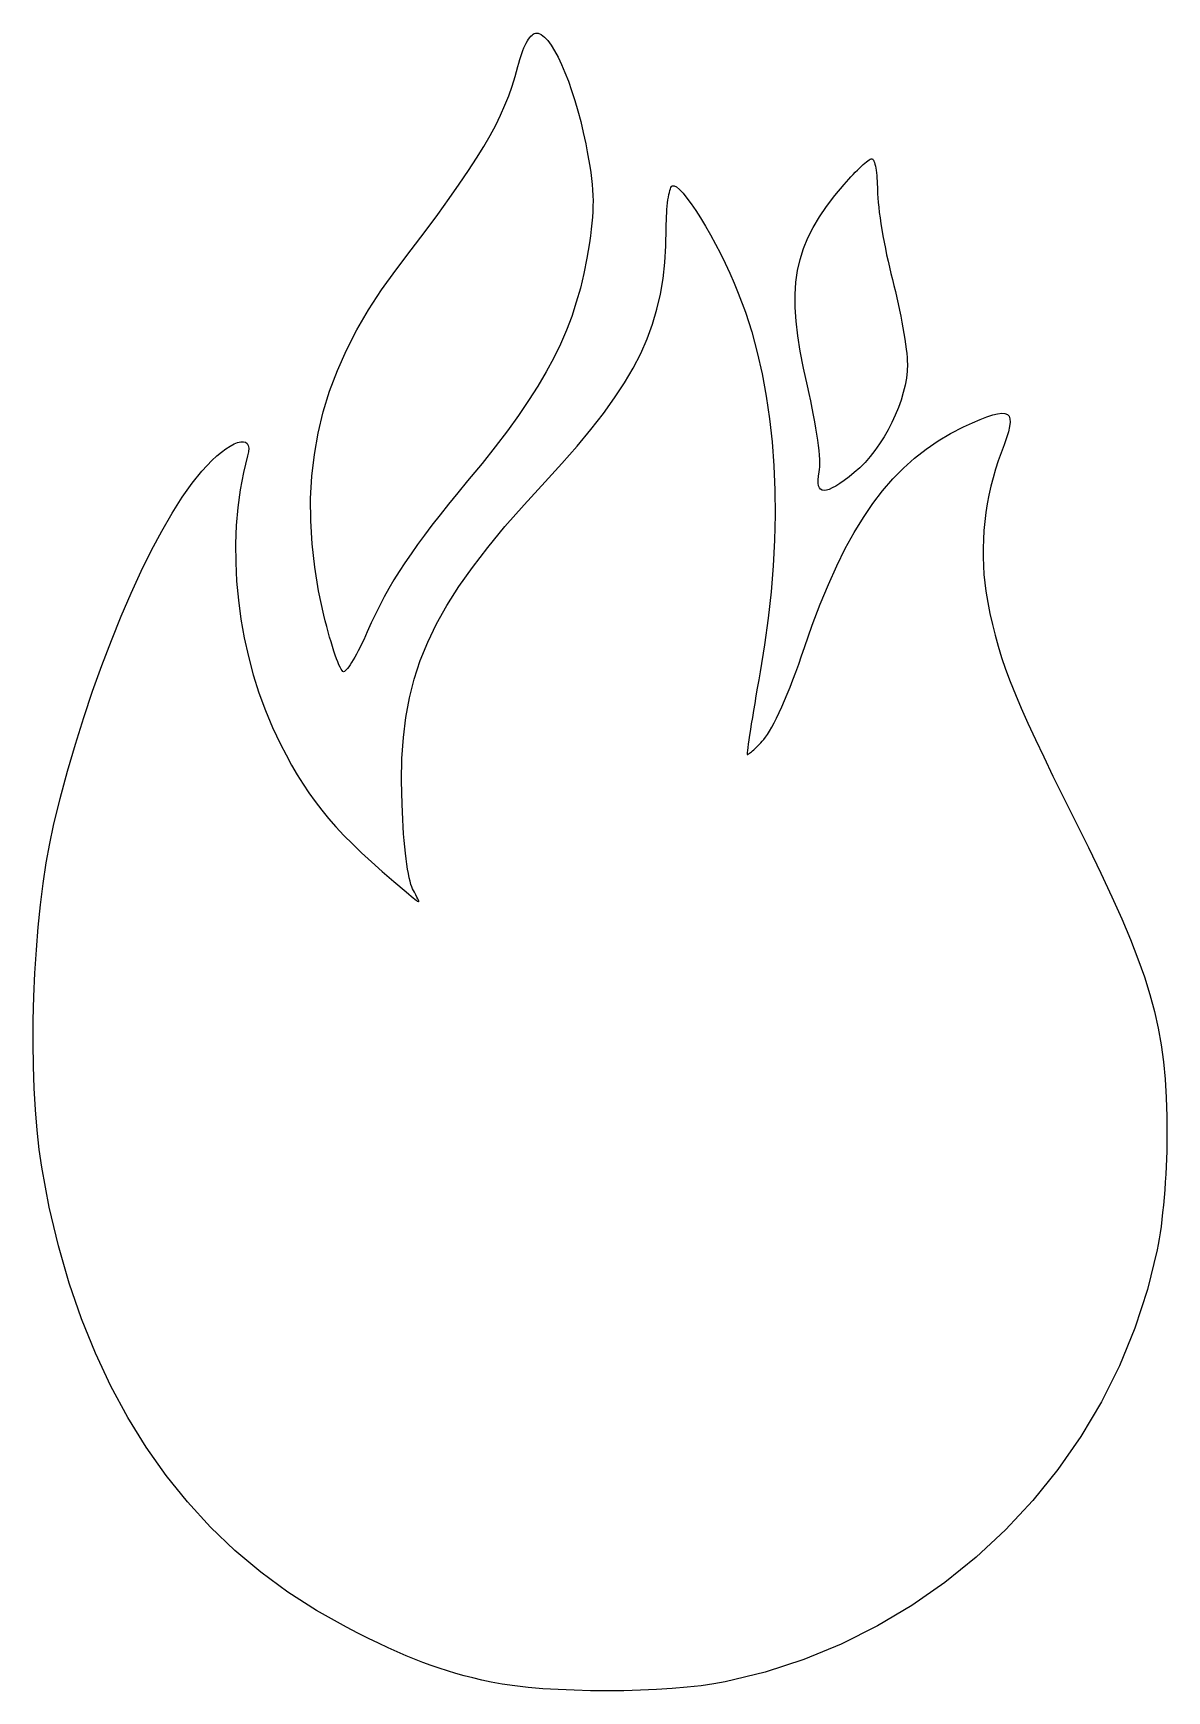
# Model space of a CAD drawing. Extents: x 1.2 to 54.2, y 0.5 to 78.1.
import ezdxf

# ---------------------------------------------------------------- set-up
doc = ezdxf.new("R2010")
doc.units = 0
doc.layers.add('Layer_1', color=7, linetype='CONTINUOUS')

msp = doc.modelspace()

# ---------------------------------------------------------------- linework, layer by layer
at = {"layer": 'Layer_1', "color": 7}
for points in [[(14.803171, 50.846012), (14.560457, 51.978494), (14.377075, 53.089086), (14.253261, 54.178929), (14.189256, 55.249164), (14.185296, 56.30093), (14.241621, 57.335373), (14.358468, 58.353628), (14.536076, 59.356838), (14.774683, 60.346143), (15.074528, 61.322685), (15.435848, 62.287606), (15.858882, 63.242045), (16.343868, 64.187139), (16.891045, 65.124035), (17.500651, 66.053873), (18.172924, 66.977789), (18.888897, 67.91992), (19.539813, 68.787161), (20.129344, 69.585635), (20.661161, 70.321468), (21.138934, 71.000785), (21.566334, 71.629706), (21.947031, 72.214358), (22.284698, 72.760864), (22.583003, 73.275349), (22.845618, 73.763935), (23.076214, 74.232749), (23.278462, 74.687911), (23.456032, 75.135549), (23.612596, 75.581785), (23.751823, 76.032742), (23.877385, 76.494545), (23.922063, 76.661929), (23.968497, 76.821621), (24.016509, 76.973282), (24.065921, 77.116577), (24.116555, 77.251166), (24.168234, 77.376713), (24.220779, 77.492881), (24.274013, 77.599335), (24.327758, 77.695731), (24.381835, 77.781738), (24.436068, 77.857018), (24.490278, 77.92123), (24.544287, 77.974042), (24.597917, 78.015111), (24.650992, 78.044103), (24.703331, 78.06067), (24.835047, 78.055929), (24.975582, 77.993752), (25.123484, 77.877324), (25.277303, 77.709842), (25.435586, 77.494498), (25.596882, 77.23449), (25.75974, 76.933014), (25.922707, 76.593267), (26.084332, 76.218442), (26.243163, 75.811734), (26.397749, 75.376341), (26.546638, 74.915461), (26.688378, 74.432286), (26.821517, 73.930012), (26.944606, 73.411835), (27.05619, 72.880952), (27.127872, 72.508512), (27.19082, 72.163425), (27.24516, 71.842219), (27.291022, 71.541424), (27.328532, 71.257568), (27.35782, 70.987176), (27.379012, 70.726781), (27.392237, 70.472911), (27.397624, 70.222089), (27.39531, 69.970849), (27.385404, 69.715717), (27.368042, 69.453225), (27.343353, 69.179896), (27.311466, 68.892258), (27.272508, 68.586845), (27.226608, 68.260181), (27.108314, 67.530406), (26.968709, 66.825369), (26.805571, 66.140724), (26.616679, 65.472119), (26.39981, 64.815208), (26.152742, 64.165642), (25.873254, 63.519074), (25.559123, 62.871154), (25.208126, 62.217536), (24.818043, 61.55387), (24.38665, 60.875812), (23.911726, 60.179008), (23.391049, 59.45911), (22.822397, 58.711774), (22.203547, 57.932652), (21.532278, 57.117391), (21.070934, 56.561537), (20.640096, 56.03324), (20.238025, 55.529885), (19.862982, 55.048865), (19.513226, 54.587567), (19.187019, 54.143381), (18.88262, 53.713689), (18.598292, 53.295882), (18.332293, 52.887351), (18.082884, 52.48548), (17.848327, 52.087657), (17.62688, 51.691276), (17.416806, 51.293718), (17.216365, 50.892375), (17.023816, 50.484635), (16.837421, 50.067883), (16.752895, 49.877366), (16.667741, 49.692192), (16.582528, 49.513316), (16.497825, 49.341703), (16.4142, 49.178307), (16.332222, 49.02409), (16.252461, 48.88001), (16.175484, 48.747024), (16.10186, 48.626092), (16.032158, 48.518173), (15.966947, 48.424226), (15.906795, 48.345213), (15.852272, 48.282088), (15.803945, 48.235809), (15.762385, 48.207341), (15.728158, 48.197633), (15.694887, 48.211377), (15.656131, 48.251693), (15.612364, 48.317222), (15.56406, 48.40661), (15.511694, 48.5185), (15.45574, 48.651531), (15.396672, 48.804346), (15.334964, 48.97559), (15.271091, 49.163905), (15.205527, 49.36793), (15.138745, 49.586307), (15.071221, 49.817685), (15.003428, 50.060698), (14.935841, 50.313992), (14.868933, 50.576208), (14.803171, 50.846012)], [(37.983597, 57.538302), (37.999769, 57.650068), (38.008489, 57.785241), (38.009901, 57.942792), (38.004171, 58.121695), (37.991415, 58.320924), (37.971801, 58.539449), (37.945441, 58.776242), (37.912489, 59.030279), (37.873085, 59.300529), (37.827373, 59.585966), (37.775495, 59.885562), (37.717592, 60.198289), (37.653801, 60.523121), (37.584273, 60.859031), (37.509142, 61.20499), (37.428554, 61.559969), (37.243772, 62.399535), (37.093531, 63.181497), (36.978776, 63.911044), (36.900454, 64.593367), (36.859512, 65.233656), (36.856972, 65.8371), (36.893624, 66.408891), (36.970493, 66.954224), (37.088524, 67.478282), (37.248663, 67.986262), (37.451857, 68.483349), (37.699053, 68.974737), (37.991195, 69.465617), (38.329229, 69.961177), (38.714101, 70.466612), (39.146759, 70.987106), (39.253482, 71.109291), (39.359863, 71.22805), (39.465233, 71.342768), (39.568936, 71.452829), (39.670301, 71.557618), (39.768667, 71.656523), (39.863372, 71.748925), (39.953754, 71.834213), (40.039143, 71.91177), (40.118879, 71.980982), (40.192297, 72.041231), (40.258735, 72.091907), (40.317527, 72.132392), (40.368011, 72.16207), (40.409523, 72.18033), (40.441397, 72.186567), (40.467926, 72.178891), (40.493778, 72.156341), (40.518811, 72.119678), (40.542885, 72.069668), (40.565857, 72.007071), (40.587589, 71.932643), (40.607965, 71.847147), (40.626846, 71.751341), (40.644089, 71.645987), (40.659527, 71.53184), (40.673074, 71.409666), (40.68456, 71.280219), (40.693873, 71.144261), (40.700844, 71.002549), (40.70536, 70.85585), (40.707335, 70.704915), (40.711512, 70.540071), (40.722632, 70.352557), (40.740355, 70.144506), (40.764316, 69.918054), (40.794141, 69.675334), (40.829481, 69.418481), (40.869977, 69.149627), (40.915271, 68.87091), (40.965001, 68.584463), (41.01881, 68.292417), (41.076341, 67.99691), (41.137233, 67.700075), (41.201128, 67.404046), (41.267668, 67.110956), (41.336491, 66.822942), (41.407241, 66.542137), (41.477991, 66.26235), (41.546814, 65.977328), (41.613353, 65.689103), (41.677249, 65.399707), (41.738141, 65.111174), (41.795669, 64.825537), (41.84948, 64.544833), (41.899211, 64.271092), (41.944502, 64.006348), (41.984998, 63.752635), (42.020338, 63.511984), (42.050163, 63.286435), (42.074124, 63.078017), (42.091847, 62.888762), (42.102967, 62.720707), (42.107144, 62.575882), (42.095488, 62.259629), (42.058672, 61.931035), (41.99798, 61.592735), (41.914705, 61.247366), (41.810141, 60.897562), (41.685577, 60.545959), (41.542304, 60.195188), (41.381615, 59.847888), (41.204803, 59.506692), (41.01316, 59.174235), (40.807973, 58.853153), (40.590538, 58.546081), (40.362147, 58.255652), (40.124089, 57.984504), (39.877656, 57.735268), (39.624141, 57.510583), (39.378718, 57.313301), (39.153169, 57.142542), (38.947324, 56.998307), (38.761001, 56.8806), (38.594027, 56.789423), (38.446225, 56.724777), (38.317416, 56.686671), (38.207422, 56.6751), (38.116073, 56.690086), (38.043183, 56.731607), (37.988584, 56.799673), (37.952093, 56.894291), (37.933523, 57.015463), (37.932676, 57.163195), (37.94944, 57.337484), (37.983626, 57.538336), (37.983626, 57.538336), (37.983626, 57.538336), (37.983626, 57.538339), (37.983626, 57.538339), (37.983626, 57.538339), (37.983626, 57.538339), (37.983626, 57.538339), (37.983626, 57.538339), (37.983626, 57.538342), (37.983626, 57.538342), (37.983626, 57.538342), (37.983626, 57.538342), (37.983626, 57.538342), (37.983626, 57.538345), (37.983626, 57.538345), (37.983597, 57.538302)], [(22.639358, 0.940704), (22.19801, 1.038325), (21.775429, 1.138119), (21.368108, 1.241384), (20.972541, 1.349447), (20.58522, 1.463662), (20.202638, 1.585356), (19.82129, 1.715828), (19.437668, 1.856403), (19.048266, 2.008436), (18.649576, 2.173254), (18.238092, 2.352182), (17.810308, 2.546521), (17.362715, 2.757651), (16.891809, 2.986844), (16.394081, 3.235425), (15.866025, 3.504778), (14.461399, 4.284671), (13.122057, 5.14463), (11.84867, 6.08364), (10.641914, 7.100656), (9.502462, 8.19469), (8.430988, 9.364699), (7.428166, 10.609666), (6.494669, 11.928603), (5.631171, 13.320467), (4.838347, 14.784255), (4.11687, 16.318945), (3.467413, 17.923523), (2.890651, 19.596971), (2.387257, 21.33827), (1.957906, 23.146406), (1.60327, 25.020362), (1.481412, 25.856199), (1.381883, 26.756536), (1.304365, 27.712203), (1.248542, 28.714038), (1.214098, 29.752873), (1.200715, 30.819549), (1.208077, 31.904893), (1.235866, 32.999743), (1.283768, 34.094938), (1.351463, 35.18131), (1.438637, 36.24969), (1.544971, 37.290918), (1.67015, 38.29583), (1.813856, 39.255255), (1.975774, 40.160032), (2.155585, 41.000995), (2.467743, 42.270244), (2.809327, 43.539931), (3.177511, 44.803304), (3.569469, 46.053616), (3.982373, 47.284116), (4.413399, 48.488054), (4.859718, 49.658681), (5.318506, 50.789243), (5.786935, 51.872996), (6.262179, 52.903186), (6.741412, 53.873065), (7.221806, 54.775886), (7.700537, 55.604894), (8.174777, 56.353339), (8.6417, 57.014475), (9.09848, 57.58155), (9.335885, 57.843133), (9.569222, 58.078936), (9.796398, 58.288268), (10.015324, 58.47044), (10.223911, 58.624762), (10.420066, 58.750548), (10.601699, 58.847102), (10.766722, 58.913743), (10.913041, 58.949775), (11.038568, 58.954516), (11.141213, 58.927253), (11.218884, 58.867329), (11.269491, 58.774041), (11.290942, 58.646699), (11.281149, 58.484613), (11.238022, 58.287097), (11.044773, 57.511223), (10.892106, 56.70842), (10.779581, 55.882564), (10.706757, 55.037526), (10.673194, 54.177183), (10.678452, 53.305404), (10.722091, 52.426067), (10.803671, 51.543044), (10.922751, 50.660211), (11.078892, 49.781436), (11.271652, 48.910594), (11.500593, 48.051563), (11.765274, 47.208213), (12.065255, 46.384417), (12.400095, 45.584052), (12.769354, 44.810986), (13.032236, 44.306901), (13.294148, 43.830004), (13.558304, 43.376521), (13.827917, 42.942678), (14.106201, 42.524701), (14.396369, 42.118815), (14.701637, 41.721243), (15.025217, 41.328217), (15.370323, 40.935959), (15.740169, 40.540696), (16.137969, 40.138653), (16.566936, 39.726059), (17.030285, 39.299135), (17.531228, 38.85411), (18.072981, 38.387208), (18.658756, 37.894656), (18.779503, 37.794019), (18.886106, 37.703987), (18.978679, 37.625416), (19.05734, 37.55917), (19.122203, 37.506101), (19.173384, 37.46707), (19.211, 37.44294), (19.235167, 37.434558), (19.246002, 37.442799), (19.243631, 37.468509), (19.228145, 37.512539), (19.199674, 37.575759), (19.158333, 37.659023), (19.104238, 37.763192), (19.037505, 37.889119), (18.958251, 38.03767), (18.916323, 38.130346), (18.875146, 38.249255), (18.834871, 38.393208), (18.795645, 38.561011), (18.757617, 38.75148), (18.720938, 38.963424), (18.685757, 39.195653), (18.652221, 39.446977), (18.620481, 39.716212), (18.590685, 40.002162), (18.562982, 40.30364), (18.537523, 40.619461), (18.514454, 40.948428), (18.493928, 41.289361), (18.476091, 41.641063), (18.461094, 42.002347), (18.439307, 43.094739), (18.459483, 44.129445), (18.525205, 45.114519), (18.640052, 46.058025), (18.807602, 46.968025), (19.031436, 47.85258), (19.315132, 48.719747), (19.662271, 49.57759), (20.076431, 50.434171), (20.561192, 51.297548), (21.120134, 52.175784), (21.756836, 53.076939), (22.474878, 54.009074), (23.277839, 54.980249), (24.169299, 55.998526), (25.152836, 57.071967), (25.936846, 57.927461), (26.651472, 58.74244), (27.299308, 59.522333), (27.88295, 60.27257), (28.404993, 60.998581), (28.868026, 61.70579), (29.274649, 62.399631), (29.627458, 63.085527), (29.929041, 63.768911), (30.181994, 64.455211), (30.388916, 65.149856), (30.552396, 65.85827), (30.675033, 66.58589), (30.759418, 67.338136), (30.808146, 68.120442), (30.82381, 68.938237), (30.825221, 69.122884), (30.829426, 69.304099), (30.836284, 69.480863), (30.845625, 69.652169), (30.857338, 69.817004), (30.871251, 69.974354), (30.887225, 70.123207), (30.905146, 70.262548), (30.924845, 70.391366), (30.946181, 70.508649), (30.969041, 70.613384), (30.993256, 70.704556), (31.018684, 70.781157), (31.045185, 70.842173), (31.072617, 70.886587), (31.100845, 70.913398), (31.188833, 70.92353), (31.305278, 70.867331), (31.4471, 70.749794), (31.61121, 70.575897), (31.79453, 70.35063), (31.993973, 70.078974), (32.206459, 69.765916), (32.428906, 69.41644), (32.658226, 69.035528), (32.891341, 68.628168), (33.125165, 68.199343), (33.356616, 67.754033), (33.582611, 67.297231), (33.800069, 66.833915), (34.005902, 66.369072), (34.197031, 65.907684), (34.528188, 65.014674), (34.824214, 64.084599), (35.085001, 63.119292), (35.310443, 62.120581), (35.500438, 61.090303), (35.654875, 60.030288), (35.773654, 58.942369), (35.856664, 57.828376), (35.903801, 56.690143), (35.914949, 55.529501), (35.890029, 54.348285), (35.828911, 53.148322), (35.731496, 51.93145), (35.59768, 50.699496), (35.427356, 49.454298), (35.220417, 48.197681), (35.151467, 47.809213), (35.085137, 47.430951), (35.021741, 47.064883), (34.961594, 46.712995), (34.905005, 46.377274), (34.852295, 46.059712), (34.803775, 45.762292), (34.75976, 45.487007), (34.720562, 45.235843), (34.6865, 45.010785), (34.657883, 44.813828), (34.635023, 44.646953), (34.618259, 44.512152), (34.607873, 44.411413), (34.604204, 44.346722), (34.607535, 44.32008), (34.61809, 44.317202), (34.635616, 44.322282), (34.659718, 44.334953), (34.689992, 44.35485), (34.726031, 44.381605), (34.767439, 44.414867), (34.813814, 44.454274), (34.864755, 44.499461), (34.919862, 44.550063), (34.978733, 44.605726), (35.040969, 44.666085), (35.106171, 44.730776), (35.173938, 44.79944), (35.243867, 44.871715), (35.315557, 44.947237), (35.388613, 45.025647), (35.473102, 45.127476), (35.564624, 45.257117), (35.662653, 45.413381), (35.766666, 45.595084), (35.876135, 45.801033), (35.990536, 46.030037), (36.109344, 46.28091), (36.232031, 46.552464), (36.358072, 46.843503), (36.48694, 47.152844), (36.618111, 47.479296), (36.75106, 47.821671), (36.88526, 48.178775), (37.020182, 48.549423), (37.155304, 48.932427), (37.290102, 49.326592), (37.655741, 50.371656), (38.028573, 51.354881), (38.409915, 52.278087), (38.801077, 53.143086), (39.203371, 53.951704), (39.618114, 54.705757), (40.046612, 55.407059), (40.490183, 56.057432), (40.950138, 56.658695), (41.42779, 57.212666), (41.924451, 57.721163), (42.441431, 58.186002), (42.980049, 58.609006), (43.541609, 58.991992), (44.127432, 59.336775), (44.738827, 59.645176), (45.146525, 59.831076), (45.508043, 59.986558), (45.824773, 60.11067), (46.098105, 60.202455), (46.329429, 60.260954), (46.520137, 60.285225), (46.671617, 60.274275), (46.785266, 60.227177), (46.862467, 60.142968), (46.904617, 60.02069), (46.913112, 59.859383), (46.889321, 59.658096), (46.834654, 59.415868), (46.750499, 59.131743), (46.638242, 58.804763), (46.499278, 58.433974), (46.360013, 58.053556), (46.232813, 57.664882), (46.11779, 57.269026), (46.015064, 56.867059), (45.924756, 56.460058), (45.846984, 56.049095), (45.781864, 55.635241), (45.729517, 55.219573), (45.69006, 54.803163), (45.663616, 54.387085), (45.650295, 53.972411), (45.650219, 53.560214), (45.663511, 53.15157), (45.690294, 52.747552), (45.730666, 52.349232), (45.784757, 51.957683), (45.873733, 51.42632), (45.972132, 50.910929), (46.082795, 50.40421), (46.208544, 49.898857), (46.352221, 49.387572), (46.516655, 48.863048), (46.70468, 48.317987), (46.919129, 47.745081), (47.162834, 47.137036), (47.438627, 46.486539), (47.749345, 45.786298), (48.097819, 45.029003), (48.486879, 44.207355), (48.919362, 43.314051), (49.398101, 42.341787), (49.925928, 41.283262), (50.575013, 39.975834), (51.157932, 38.772751), (51.678036, 37.662506), (52.138677, 36.633589), (52.543206, 35.67449), (52.894976, 34.773702), (53.197337, 33.919712), (53.45364, 33.101013), (53.667237, 32.306098), (53.841481, 31.523453), (53.979722, 30.741573), (54.085316, 29.948947), (54.161606, 29.134067), (54.211952, 28.285422), (54.239694, 27.391505), (54.248189, 26.440806), (54.245931, 26.109279), (54.239214, 25.766283), (54.228292, 25.414318), (54.213363, 25.055893), (54.194652, 24.693512), (54.172384, 24.329682), (54.146758, 23.966911), (54.117977, 23.607701), (54.086261, 23.254562), (54.051822, 22.91), (54.014876, 22.576515), (53.975633, 22.256619), (53.934307, 21.952818), (53.891113, 21.667615), (53.846259, 21.403517), (53.799964, 21.16303), (53.341528, 19.298419), (52.748638, 17.486846), (52.027114, 15.734127), (51.182768, 14.046077), (50.221417, 12.42852), (49.148874, 10.887248), (47.970957, 9.428103), (46.693481, 8.05687), (45.322259, 6.779391), (43.863106, 5.60148), (42.321839, 4.528923), (40.704274, 3.567589), (39.016224, 2.723237), (37.263505, 2.001708), (35.451929, 1.408815), (33.587318, 0.950373), (33.049976, 0.853063), (32.450852, 0.768622), (31.798989, 0.697022), (31.103427, 0.63832), (30.373211, 0.592487), (29.617374, 0.559552), (28.844969, 0.539514), (28.065028, 0.532459), (27.286597, 0.538385), (26.518716, 0.557012), (25.770427, 0.588649), (25.050771, 0.633212), (24.36879, 0.690701), (23.733525, 0.761172), (23.154017, 0.844596), (22.639308, 0.940975), (22.639308, 0.940975), (22.639308, 0.940975), (22.639308, 0.940975), (22.639308, 0.940975), (22.639308, 0.940975), (22.639308, 0.940975), (22.639308, 0.940975), (22.639308, 0.940947), (22.639308, 0.940947), (22.639308, 0.940947), (22.639308, 0.940947), (22.639308, 0.940947), (22.639308, 0.940947), (22.639308, 0.940947), (22.639308, 0.940947), (22.639358, 0.940704)]]:
    msp.add_lwpolyline(points, dxfattribs=at)

doc.saveas('drawing.dxf')
